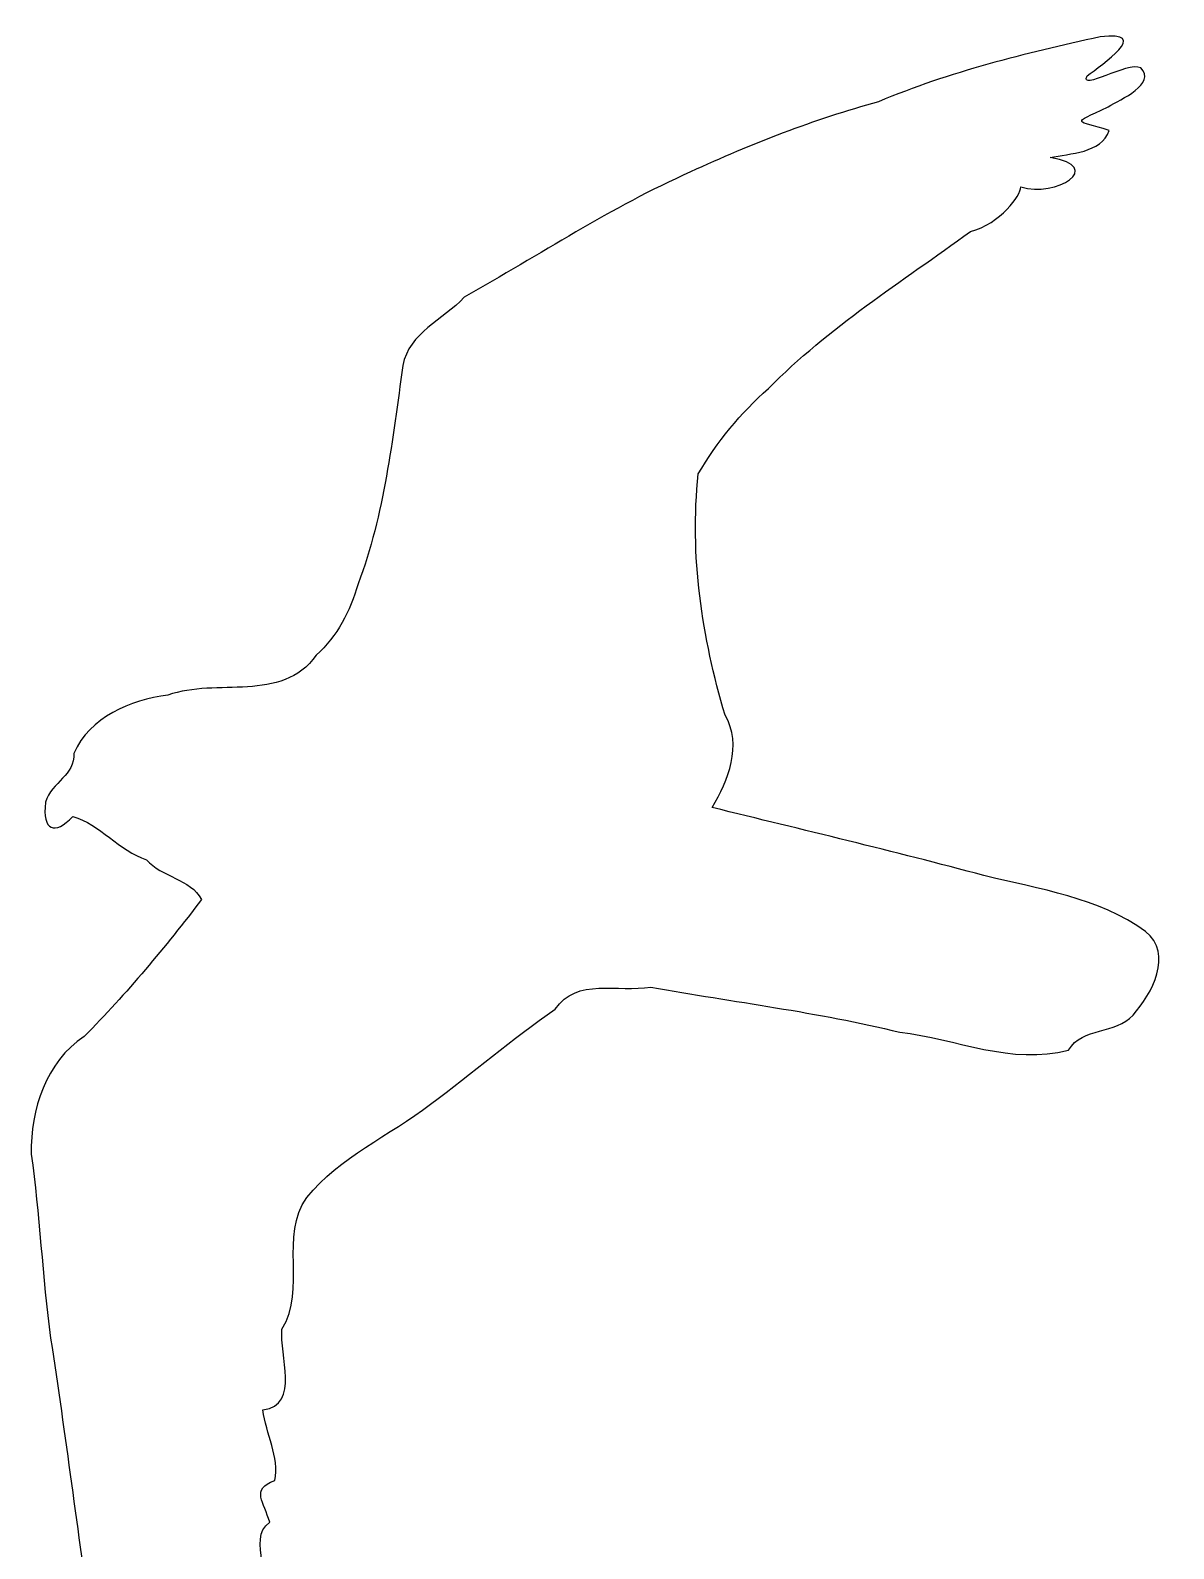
# Model space of a CAD drawing. Header units: centimetres. Extents: x -21.5 to 22.7, y -14.4 to 12.4.
# Drawn here: x 2.95 to 12.82, y -0.69 to 12.42 of the extents above; entities that cross this region are included whole.
import ezdxf

# ---------------------------------------------------------------- set-up
doc = ezdxf.new("R2010")
doc.units = ezdxf.units.CM
doc.header["$MEASUREMENT"] = 0
doc.layers.add('Layer 1', color=7, linetype='Continuous')

msp = doc.modelspace()

# ---------------------------------------------------------------- linework, layer by layer
at = {"layer": 'Layer 1'}
msp.add_open_spline([(4.05174, -2.78232), (3.90567, -2.54756), (4.02829, -2.24461), (3.91638, -1.99459), (3.91638, -1.99459), (3.84155, -2.19358), (3.9577, -2.74001), (3.68179, -2.71244), (3.68179, -2.71244), (3.56755, -2.28117), (3.6096, -1.81161), (3.48239, -1.37685), (3.48239, -1.37685), (3.35664, -0.54098), (3.25436, 0.29576), (3.12515, 1.1299), (3.12515, 1.1299), (3.05508, 1.65574), (3.02773, 2.21207), (2.95791, 2.72015), (2.95791, 2.72015), (2.95025, 3.10686), (3.08408, 3.51316), (3.41447, 3.73624), (3.41447, 3.73624), (3.77998, 4.1031), (4.11922, 4.51315), (4.42753, 4.91777), (4.42753, 4.91777), (4.33225, 5.09531), (4.08432, 5.11208), (3.95217, 5.25979), (3.95217, 5.25979), (3.71385, 5.34083), (3.55197, 5.56668), (3.31594, 5.63393), (3.31594, 5.63393), (3.15977, 5.46926), (3.05232, 5.51012), (3.08091, 5.75675), (3.08091, 5.75675), (3.13593, 5.9396), (3.33884, 5.98712), (3.32441, 6.17924), (3.32441, 6.17924), (3.46427, 6.4917), (3.81041, 6.63935), (4.13711, 6.68132), (4.13711, 6.68132), (4.55911, 6.83341), (5.11697, 6.60757), (5.41751, 7.02528), (5.41751, 7.02528), (5.59995, 7.1936), (5.70917, 7.40502), (5.77927, 7.6422), (5.77927, 7.6422), (6.00393, 8.24368), (6.07438, 8.89093), (6.16475, 9.52563), (6.16475, 9.52563), (6.21523, 9.8126), (6.515, 9.91885), (6.69285, 10.11611), (6.69285, 10.11611), (7.3448, 10.48115), (7.96345, 10.89363), (8.64616, 11.19788), (8.64616, 11.19788), (9.17067, 11.43981), (9.71047, 11.65004), (10.26981, 11.80424), (10.26981, 11.80424), (10.88243, 12.06153), (11.53325, 12.22171), (12.18123, 12.36391), (12.18123, 12.36391), (12.63663, 12.41971), (12.19485, 12.12288), (12.06905, 12.02659), (12.06905, 12.02659), (12.0018, 11.89047), (12.41338, 12.15216), (12.53196, 12.09606), (12.53196, 12.09606), (12.67049, 11.958), (12.36121, 11.82475), (12.25024, 11.75996), (12.25024, 11.75996), (11.91052, 11.59983), (11.97906, 11.65149), (12.25827, 11.55497), (12.25827, 11.55497), (12.19289, 11.3586), (11.91916, 11.35801), (11.75039, 11.32263), (11.75039, 11.32263), (12.23262, 11.24533), (11.80015, 10.97176), (11.49562, 11.06811), (11.49562, 11.06811), (11.49696, 10.99494), (11.32236, 10.75388), (11.06204, 10.68262), (11.06204, 10.68262), (10.46696, 10.25136), (9.84083, 9.8563), (9.31913, 9.3283), (9.31913, 9.3283), (9.07887, 9.11767), (8.87427, 8.86584), (8.71395, 8.59066), (8.71395, 8.59066), (8.63772, 7.89103), (8.74526, 7.17837), (8.94537, 6.50977), (8.94537, 6.50977), (9.09641, 6.24498), (8.9715, 5.94736), (8.83484, 5.71194), (8.83484, 5.71194), (9.61506, 5.51816), (10.4004, 5.33452), (11.1786, 5.12397), (11.1786, 5.12397), (11.65615, 5.00575), (12.16789, 4.93623), (12.57403, 4.64126), (12.57403, 4.64126), (12.81547, 4.44839), (12.62964, 4.10307), (12.465, 3.92017), (12.465, 3.92017), (12.31437, 3.75267), (12.03097, 3.81928), (11.90819, 3.6184), (11.90819, 3.6184), (11.42052, 3.48543), (10.93642, 3.71612), (10.45275, 3.7721), (10.45275, 3.7721), (9.74496, 3.94618), (9.01947, 4.03251), (8.30373, 4.16198), (8.30373, 4.16198), (8.02101, 4.11357), (7.66435, 4.2482), (7.47918, 3.97008), (7.47918, 3.97008), (7.10682, 3.7142), (6.76601, 3.42087), (6.4022, 3.1503), (6.4022, 3.1503), (6.04858, 2.87905), (5.61987, 2.69772), (5.33545, 2.34591), (5.33545, 2.34591), (5.09701, 2.01241), (5.33793, 1.55679), (5.12139, 1.21005), (5.12139, 1.21005), (5.0949, 0.98611), (5.28538, 0.5557), (4.95691, 0.5114), (4.95691, 0.5114), (4.98245, 0.3072), (5.09951, 0.10514), (5.0597, -0.09812), (5.0597, -0.09812), (4.84764, -0.17174), (4.96788, -0.28714), (5.01514, -0.45708), (5.01514, -0.45708), (4.79934, -0.60422), (5.11613, -0.98156), (4.81249, -1.13558), (4.81249, -1.13558), (4.63473, -0.84431), (4.58673, -0.98135), (4.70616, -1.19914), (4.70616, -1.19914), (4.83738, -1.44453), (4.60055, -1.85363), (4.47046, -1.4679), (4.47046, -1.4679), (4.36503, -1.38909), (4.55492, -1.94126), (4.49435, -2.11321), (4.49435, -2.11321), (4.43586, -2.57079), (4.13761, -2.03546), (4.23336, -1.82943), (4.23336, -1.82943), (4.08408, -2.02011), (4.34517, -2.64362), (4.05174, -2.78232)], degree=3, knots=[0, 0, 0, 0, 0.02, 0.02, 0.02, 0.02, 0.04, 0.04, 0.04, 0.04, 0.06, 0.06, 0.06, 0.06, 0.08, 0.08, 0.08, 0.08, 0.1, 0.1, 0.1, 0.1, 0.12, 0.12, 0.12, 0.12, 0.14, 0.14, 0.14, 0.14, 0.16, 0.16, 0.16, 0.16, 0.18, 0.18, 0.18, 0.18, 0.2, 0.2, 0.2, 0.2, 0.22, 0.22, 0.22, 0.22, 0.24, 0.24, 0.24, 0.24, 0.26, 0.26, 0.26, 0.26, 0.28, 0.28, 0.28, 0.28, 0.3, 0.3, 0.3, 0.3, 0.32, 0.32, 0.32, 0.32, 0.34, 0.34, 0.34, 0.34, 0.36, 0.36, 0.36, 0.36, 0.38, 0.38, 0.38, 0.38, 0.4, 0.4, 0.4, 0.4, 0.42, 0.42, 0.42, 0.42, 0.44, 0.44, 0.44, 0.44, 0.46, 0.46, 0.46, 0.46, 0.48, 0.48, 0.48, 0.48, 0.5, 0.5, 0.5, 0.5, 0.52, 0.52, 0.52, 0.52, 0.54, 0.54, 0.54, 0.54, 0.56, 0.56, 0.56, 0.56, 0.58, 0.58, 0.58, 0.58, 0.6, 0.6, 0.6, 0.6, 0.62, 0.62, 0.62, 0.62, 0.64, 0.64, 0.64, 0.64, 0.66, 0.66, 0.66, 0.66, 0.68, 0.68, 0.68, 0.68, 0.7, 0.7, 0.7, 0.7, 0.72, 0.72, 0.72, 0.72, 0.74, 0.74, 0.74, 0.74, 0.76, 0.76, 0.76, 0.76, 0.78, 0.78, 0.78, 0.78, 0.8, 0.8, 0.8, 0.8, 0.82, 0.82, 0.82, 0.82, 0.84, 0.84, 0.84, 0.84, 0.86, 0.86, 0.86, 0.86, 0.88, 0.88, 0.88, 0.88, 0.9, 0.9, 0.9, 0.9, 0.92, 0.92, 0.92, 0.92, 0.94, 0.94, 0.94, 0.94, 0.96, 0.96, 0.96, 0.96, 1, 1, 1, 1], dxfattribs=at)

doc.saveas('drawing.dxf')
